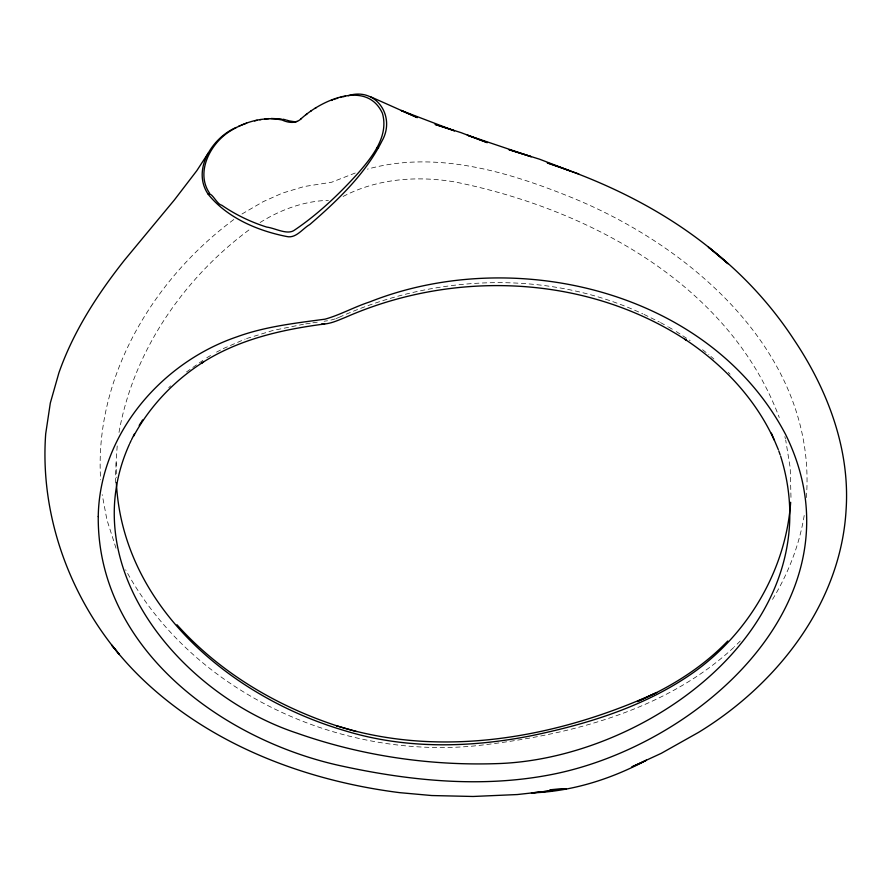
<?xml version="1.0" encoding="UTF-8"?>
<svg xmlns="http://www.w3.org/2000/svg" width="891" height="891" viewBox="0 0 891 891"><rect width="100%" height="100%" fill="white"/><g stroke="black" fill="none" stroke-linecap="round" stroke-linejoin="round"><path stroke-width="0.67" stroke-dasharray="4.46 3.34" d="M117.211 445.957L116.198 459.466L116.175 477.765M790.974 497.378L790.228 467.998L785.717 440.176M115.462 482.755L116.198 459.466M806.388 497.59C817.192 354.852 692.474 246.35 570.463 197.056C507.079 171.44 435.654 150.234 367.415 169.145M804.205 515.466C799.182 546.172 787.41 575.597 770.96 601.937M119.004 432.425C133.483 350.453 184.615 276.856 251.362 228.185M740.254 641.019L734.384 646.855M168.744 387.708L170.626 385.892M733.683 647.523C664.129 711.965 565.507 736.044 473.734 746.012C337.678 758.675 191.743 691.739 125.664 569.828M186.486 371.97L205.153 358.783M233.798 219.531C153.163 279.362 94.134 377.183 100.638 479.87M241.962 214.007L263.168 201.667L282.269 193.158L303.965 186.575L331.686 182.221L355.398 172.954M206.745 357.792L211.601 354.896M260.072 222.538C280.554 209.663 304.087 201.021 328.411 200.352M216.546 352.123L221.592 349.461M223.285 348.593L245.103 339.103M343.113 196.466C377.238 178.556 417.389 175.572 454.967 181.964C587.971 208.895 729.161 283.761 779.257 417.545M339.081 317.33C434.218 274.372 547.219 269.171 642.767 313.855M338.591 317.53L336.163 318.521M335.194 318.889L329.681 320.437M246.595 338.547L273.103 330.427L303.419 324.279M305.769 323.901L310.48 323.166M312.852 322.809L319.357 321.863M327.52 320.771L324.079 321.228M643.981 314.389L659.329 321.974M660.498 322.575L667.337 326.34M668.473 326.964L675.144 330.895M676.258 331.552L690.146 340.585M702.565 349.729L708.891 354.685M710.884 356.422L713.88 359.017M728.292 372.371L730.052 374.242M116.019 548.21L106.942 519.854L102.187 494.661M784.86 436.579L785.439 438.973"/><path stroke-width="1.34" d="M790.662 502.268C785.895 569.527 748.663 633.1 693.978 672.137C645.518 706.385 587.648 724.138 530.067 735.988C468.911 747.95 404.514 749.175 344.505 730.598C232.05 697.553 122.78 607.239 116.387 482.978M129.351 444.386C73.407 568.547 182.733 695.459 296.926 733.126C360.577 755.546 428.682 765.815 496.12 763.643C646.075 759.711 833.653 625.471 780.627 456.17M129.796 443.428L131.122 440.533M131.59 439.575L134.474 433.861M236.193 127.458C212.036 137.749 191.509 170.203 208.327 194.472C227.383 217.894 257.432 230.691 286.512 236.471C295.99 238.877 302.595 228.497 309.767 224.554C337.455 200.553 365.277 174.246 381.938 141.068C396.105 116.61 376.214 86.739 348.125 95.716M208.249 194.361C211.913 191.665 216.803 204.551 221.837 205.264C235.536 214.72 250.75 222.015 266.621 227.049C274.974 228.118 286.423 234.79 293.596 230.724C317.541 214.698 338.569 194.706 357.881 173.411C371.97 157.139 389.022 136.423 382.428 113.313C366.747 79.332 320.994 100.26 300.824 119.026M133.539 436.289C149.978 405.973 174.469 380.334 203.571 361.913L202.068 362.86C238.688 339.304 281.901 329.547 324.547 323.99C331.953 323.288 338.736 320.003 345.574 317.307C454.009 269.55 585.966 274.64 686.103 340.084L684.878 339.259C722.735 364.23 755.212 398.422 774.145 439.942M139.196 425.441L140.878 422.679M141.446 421.766L142.616 419.939M208.305 152.985L196.844 170.638L174.358 199.974L124.484 260.139C97.453 294.331 73.385 331.474 58.906 372.839L50.319 403.022L45.697 433.817C38.948 525.512 77.963 618.677 144.787 681.359C213.818 746.168 306.727 780.828 399.591 792.645L431.767 795.54L473.065 796.476L517.281 794.549L551.919 790.707L531.426 792.923C571.855 791.564 610.925 779.18 646.432 760.223L631.897 766.906L661.267 753.329L698.477 732.413C776.64 684.789 840.748 603.753 846.094 509.775C850.125 449.699 827.939 390.837 795.117 341.409L793.369 338.769C770.336 303.753 741.468 272.791 708.356 247.108L727.992 263.714C676.458 216.803 613.108 184.626 547.286 162.908L578.76 173.968M727.78 641.008C702.386 667.448 670.834 687.084 637.332 701.573L654.685 693.499M306.003 114.694L307.05 113.859M301.358 118.514C296.124 124.005 288.294 122.902 282.068 120.007C263.435 116.075 243.577 122.056 228.029 132.481C209.63 145.122 195.552 172.754 209.597 193.247M310.859 111.063L311.427 110.673M314.935 108.424L316.138 107.711M656.745 692.541C557.989 737.559 442.136 759.076 336.508 725.764L356.266 731.567M238.755 126.255L240.492 125.508M297.126 121.354L296.391 121.633M241.361 125.141L246.607 123.181M331.24 100.483L332.543 99.992M333.847 99.525L335.15 99.079M336.453 98.645L337.756 98.233M340.362 97.475L341.665 97.13M342.968 96.807L345.552 96.217M254.525 120.875L257.154 120.274M295.456 121.889L288.962 120.864M259.771 119.762L261.074 119.528M264.939 118.971L268.737 118.603M271.22 118.47L281.244 118.937M376.993 147.561L378.597 147.861M282.87 119.205L285.476 119.784M286.479 120.062L288.45 120.686M337.433 726.031C276.711 706.162 219.81 672.616 176.975 624.758M569.561 170.704L539.59 159.211L508.961 149.666L531.281 156.716L467.318 135.154L487.31 142.649L461.17 132.692L435.075 124.395L454.488 130.832L401.106 110.462L417.344 117.623L370.779 96.852M771.383 433.126L778.333 449.632M778.79 450.935L780.171 454.856M98.244 516.535C97.219 648.904 223.051 740.688 342.099 766.104C409.871 780.817 480.795 787.978 549.446 774.947C697.207 747.159 866.731 599.576 785.717 434.697C710.461 290.8 514.152 244.39 369.531 301.993C354.395 306.883 340.351 314.868 325.048 319.167C295.266 323.155 265.095 326.529 236.683 336.921C160.903 362.793 99.536 434.685 98.244 516.535M324.547 323.99L321.361 324.402L324.547 323.99M566.164 788.936L550.204 789.727L566.164 788.936M113.68 647.512L111.754 645.162L119.416 654.529L113.68 647.512"/></g></svg>
